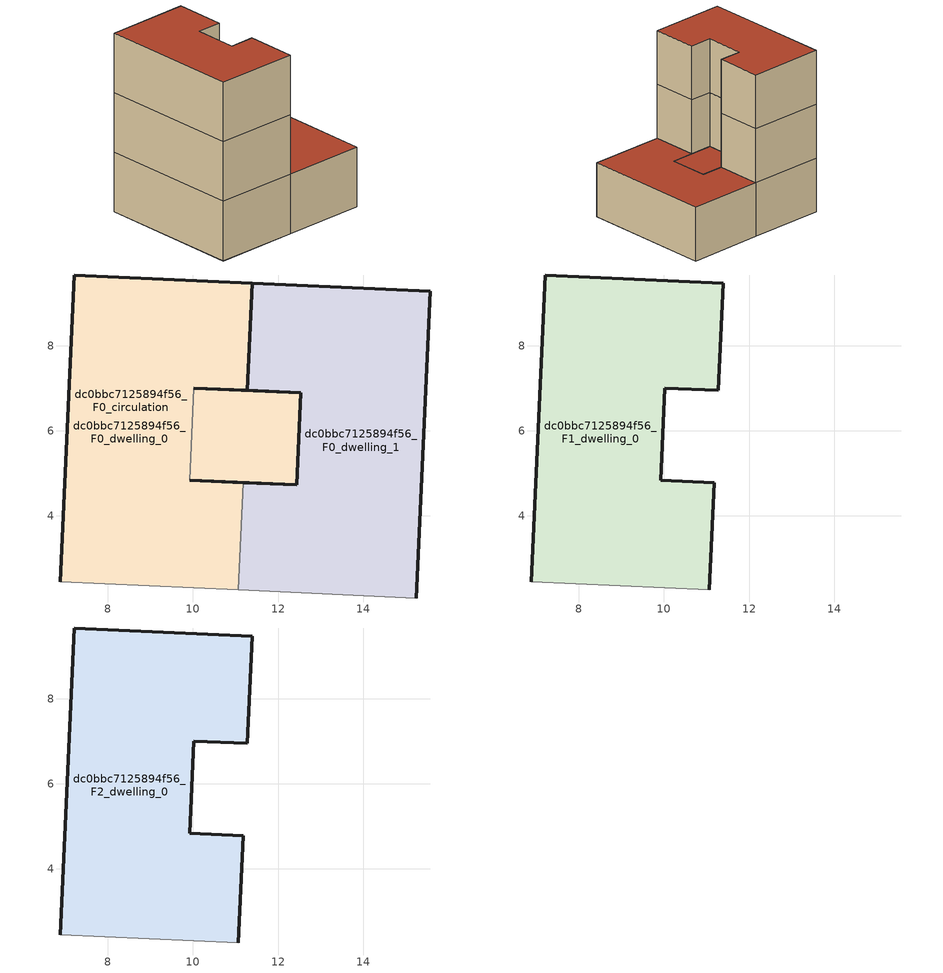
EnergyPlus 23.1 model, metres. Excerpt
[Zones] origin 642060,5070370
dc0bbc7125894f56_F0_dwelling_0
 floor ground (EU_floor_Construction): 11.39,9.47 11.28,6.95 10.02,7 9.92,4.84 11.18,4.78 11.06,2.26 6.88,2.45 7.2,9.66 z0; 12.53,6.89 12.43,4.73 9.92,4.84 10.02,7 11.28,6.95 z0
 wall outside (EU_wall_Construction): 11.18,4.78 9.92,4.84 / 10.02,7 11.28,6.95 11.39,9.47 7.2,9.66 6.88,2.45 z0:3
 wall adiabatic (EU_wall_Construction): 6.88,2.45 11.06,2.26 z0:3
 wall to dc0bbc7125894f56_F0_dwelling_1 (EU_wall_Construction): 11.06,2.26 11.18,4.78 z0:3
 wall to dc0bbc7125894f56_F0_circulation (EU_wall_Construction): 9.92,4.84 10.02,7 z0:3
 roof outside (EU_floor_Construction): 12.43,4.73 12.53,6.89 11.28,6.95 10.02,7 9.92,4.84 z3
dc0bbc7125894f56_F0_dwelling_1
 floor ground (EU_floor_Construction): 15.58,9.28 15.25,2.07 11.06,2.26 11.18,4.78 12.43,4.73 12.53,6.89 11.28,6.95 11.39,9.47 z0
 wall outside (EU_wall_Construction): 15.25,2.07 15.58,9.28 11.39,9.47 11.28,6.95 12.53,6.89 12.43,4.73 11.18,4.78 z0:3
 wall adiabatic (EU_wall_Construction): 11.06,2.26 15.25,2.07 z0:3
 roof outside (EU_roof_Construction): 15.25,2.07 15.58,9.28 11.39,9.47 11.28,6.95 12.53,6.89 12.43,4.73 11.18,4.78 11.06,2.26 z3
dc0bbc7125894f56_F0_circulation
 floor ground (EU_floor_Construction): 11.39,9.47 11.28,6.95 10.02,7 9.92,4.84 11.18,4.78 11.06,2.26 6.88,2.45 7.2,9.66 z0; 12.53,6.89 12.43,4.73 9.92,4.84 10.02,7 11.28,6.95 z0
 wall outside (EU_wall_Construction): 9.92,4.84 12.43,4.73 12.53,6.89 10.02,7 z0:3
 roof outside (EU_roof_Construction): 11.06,2.26 11.18,4.78 9.92,4.84 10.02,7 11.28,6.95 11.39,9.47 7.2,9.66 6.88,2.45 z3; 12.43,4.73 12.53,6.89 11.28,6.95 10.02,7 9.92,4.84 z3
dc0bbc7125894f56_F1_dwelling_0
 floor to dc0bbc7125894f56_F0_dwelling_0 (EU_floor_Construction): 11.39,9.47 11.28,6.95 10.02,7 9.92,4.84 11.18,4.78 11.06,2.26 6.88,2.45 7.2,9.66 z3
 wall outside (EU_wall_Construction): 11.06,2.26 11.18,4.78 9.92,4.84 10.02,7 11.28,6.95 11.39,9.47 7.2,9.66 6.88,2.45 z3:6
 wall adiabatic (EU_wall_Construction): 6.88,2.45 11.06,2.26 z3:6
dc0bbc7125894f56_F2_dwelling_0
 floor to dc0bbc7125894f56_F1_dwelling_0 (EU_floor_Construction): 11.39,9.47 11.28,6.95 10.02,7 9.92,4.84 11.18,4.78 11.06,2.26 6.88,2.45 7.2,9.66 z6
 wall outside (EU_wall_Construction): 11.06,2.26 11.18,4.78 9.92,4.84 10.02,7 11.28,6.95 11.39,9.47 7.2,9.66 6.88,2.45 z6:9
 wall adiabatic (EU_wall_Construction): 6.88,2.45 11.06,2.26 z6:9
 roof outside (EU_roof_Construction): 11.06,2.26 11.18,4.78 9.92,4.84 10.02,7 11.28,6.95 11.39,9.47 7.2,9.66 6.88,2.45 z9
[Building]
EU S2 Campaign: North Axis=0; Terrain=City; Solar Distribution=FullExterior
[Site:Location]
Lyon-Bron: Latitude=45.75; Longitude=5; Time Zone=1; Elevation=198
[SizingPeriod:WeatherFileDays]
AnnualSizingPeriod: Begin Month=1; Begin Day of Month=1; End Month=12; End Day of Month=31; Day of Week for Start Day=Monday; Use Weather File Daylight Saving Period=No; Use Weather File Rain and Snow Indicators=No
[MATERIAL]
EU_InternalMass_Material: Roughness=MediumRough; Thickness=0.1; Conductivity=1; Density=1800; Specific Heat=900; Thermal Absorptance=0.9; Solar Absorptance=0.7; Visible Absorptance=0.7
[MATERIAL:NOMASS] Roughness=MediumRough; Thermal Absorptance=0.9; Solar Absorptance=0.7; Visible Absorptance=0.7
Name | Thermal Resistance
EU_wall_NoMass | 0.87146
EU_roof_NoMass | 0.842276
EU_floor_NoMass | 0.496999
[CONSTRUCTION]
EU_wall_Construction: EU_wall_NoMass
EU_roof_Construction: EU_roof_NoMass
EU_floor_Construction: EU_floor_NoMass
EU_InternalMass_Construction: EU_InternalMass_Material
[ZONE] Type=1; Multiplier=1; Ceiling Height=autocalculate; Floor Area=autocalculate; Part of Total Floor Area=Yes
Name | Volume
dc0bbc7125894f56_F0_dwelling_0; dc0bbc7125894f56_F0_circulation | 98.9055
dc0bbc7125894f56_F1_dwelling_0; dc0bbc7125894f56_F0_dwelling_1 | 82.5725
dc0bbc7125894f56_F2_dwelling_0 | 82.5732
[INTERNALMASS] Construction=EU_InternalMass_Construction
Name | Zone or ZoneList | Surface Area
dc0bbc7125894f56_F0_dwelling_0_EU_InternalMass | dc0bbc7125894f56_F0_dwelling_0 | 27.5242
dc0bbc7125894f56_F0_dwelling_1_EU_InternalMass | dc0bbc7125894f56_F0_dwelling_1 | 27.5242
dc0bbc7125894f56_F1_dwelling_0_EU_InternalMass | dc0bbc7125894f56_F1_dwelling_0 | 60.4927
dc0bbc7125894f56_F2_dwelling_0_EU_InternalMass | dc0bbc7125894f56_F2_dwelling_0 | 60.4927
[OTHEREQUIPMENT] Fuel Type=Electricity; Design Level Calculation Method=Watts/Area; Power per Zone Floor Area=1; Fraction Latent=0; Fraction Radiant=0; Fraction Lost=0; Carbon Dioxide Generation Rate=0; EndUse Subcategory=EU_Step8_InternalGains
Name | Zone or ZoneList or Space or SpaceList | Schedule
EU_Step8_InternalGain_dc0bbc7125894f56_F0_dwelling_0_f000 | dc0bbc7125894f56_F0_dwelling_0 | EU_Step8_GainSchedule_dc0bbc7125894f56_F0_dwelling_0_f000
EU_Step8_InternalGain_dc0bbc7125894f56_F0_dwelling_1_f000 | dc0bbc7125894f56_F0_dwelling_1 | EU_Step8_GainSchedule_dc0bbc7125894f56_F0_dwelling_1_f000
EU_Step8_InternalGain_dc0bbc7125894f56_F1_dwelling_0_f000 | dc0bbc7125894f56_F1_dwelling_0 | EU_Step8_GainSchedule_dc0bbc7125894f56_F1_dwelling_0_f000
EU_Step8_InternalGain_dc0bbc7125894f56_F2_dwelling_0_f000 | dc0bbc7125894f56_F2_dwelling_0 | EU_Step8_GainSchedule_dc0bbc7125894f56_F2_dwelling_0_f000
[ZONEINFILTRATION:DESIGNFLOWRATE]
EU_Circulation_Infiltration_dc0bbc7125894f56_F0_circulation: Zone or ZoneList or Space or SpaceList=dc0bbc7125894f56_F0_circulation; Schedule=EU_AlwaysOn; Design Flow Rate Calculation Method=Flow/Area; Flow Rate per Floor Area=0.0005; Constant Term Coefficient=1; Temperature Term Coefficient=0; Velocity Term Coefficient=0; Velocity Squared Term Coefficient=0
[ZONEVENTILATION:DESIGNFLOWRATE] Schedule=EU_AlwaysOn; Design Flow Rate Calculation Method=AirChanges/Hour; Air Changes per Hour=0.425; Ventilation Type=Natural; Fan Pressure Rise=0; Fan Total Efficiency=1; Constant Term Coefficient=1; Temperature Term Coefficient=0; Velocity Term Coefficient=0; Velocity Squared Term Coefficient=0; Minimum Indoor Temperature=-100; Maximum Indoor Temperature=100; Delta Temperature=-100; Minimum Outdoor Temperature=-100; Maximum Outdoor Temperature=100; Maximum Wind Speed=40
Name | Zone or ZoneList or Space or SpaceList
EU_ConstantAir_dc0bbc7125894f56_F0_dwelling_0 | dc0bbc7125894f56_F0_dwelling_0
EU_ConstantAir_dc0bbc7125894f56_F0_dwelling_1 | dc0bbc7125894f56_F0_dwelling_1
EU_ConstantAir_dc0bbc7125894f56_F1_dwelling_0 | dc0bbc7125894f56_F1_dwelling_0
EU_ConstantAir_dc0bbc7125894f56_F2_dwelling_0 | dc0bbc7125894f56_F2_dwelling_0
[HVACTEMPLATE:THERMOSTAT] Constant Heating Setpoint=20; Constant Cooling Setpoint=50
EU_HeatOnly_dc0bbc7125894f56_F0_dwelling_0; EU_HeatOnly_dc0bbc7125894f56_F0_dwelling_1; EU_HeatOnly_dc0bbc7125894f56_F1_dwelling_0; EU_HeatOnly_dc0bbc7125894f56_F2_dwelling_0
[HVACTEMPLATE:ZONE:IDEALLOADSAIRSYSTEM] System Availability Schedule=EU_AlwaysOn; Maximum Heating Supply Air Temperature=50; Minimum Cooling Supply Air Temperature=13; Maximum Heating Supply Air Humidity Ratio=0.0156; Minimum Cooling Supply Air Humidity Ratio=0.0077; Heating Limit=NoLimit; Cooling Limit=NoLimit; Heating Availability Schedule=EU_AlwaysOn; Cooling Availability Schedule=EU_CoolingOff; Dehumidification Control Type=ConstantSensibleHeatRatio; Cooling Sensible Heat Ratio=0.7; Dehumidification Setpoint=60; Humidification Control Type=None; Humidification Setpoint=30; Outdoor Air Method=None; Outdoor Air Flow Rate per Person=0.00944; Outdoor Air Flow Rate per Zone Floor Area=0; Outdoor Air Flow Rate per Zone=0; Demand Controlled Ventilation Type=None; Outdoor Air Economizer Type=NoEconomizer; Heat Recovery Type=None; Sensible Heat Recovery Effectiveness=0.7; Latent Heat Recovery Effectiveness=0.65
Name | Template Thermostat
dc0bbc7125894f56_F0_dwelling_0 | EU_HeatOnly_dc0bbc7125894f56_F0_dwelling_0
dc0bbc7125894f56_F0_dwelling_1 | EU_HeatOnly_dc0bbc7125894f56_F0_dwelling_1
dc0bbc7125894f56_F1_dwelling_0 | EU_HeatOnly_dc0bbc7125894f56_F1_dwelling_0
dc0bbc7125894f56_F2_dwelling_0 | EU_HeatOnly_dc0bbc7125894f56_F2_dwelling_0
[SIZING:ZONE] Zone Cooling Design Supply Air Temperature Input Method=SupplyAirTemperature; Zone Cooling Design Supply Air Temperature=13; Zone Heating Design Supply Air Temperature Input Method=SupplyAirTemperature; Zone Heating Design Supply Air Temperature=50; Zone Cooling Design Supply Air Humidity Ratio=0.008; Zone Heating Design Supply Air Humidity Ratio=0.008; Cooling Design Air Flow Method=DesignDay; Cooling Design Air Flow Rate=0; Cooling Minimum Air Flow per Zone Floor Area=0.000762; Cooling Minimum Air Flow=0; Cooling Minimum Air Flow Fraction=0.2; Heating Design Air Flow Method=DesignDay; Heating Design Air Flow Rate=0; Heating Maximum Air Flow per Zone Floor Area=0.002032; Heating Maximum Air Flow=0.141576; Heating Maximum Air Flow Fraction=0.3; Account for Dedicated Outdoor Air System=No; Dedicated Outdoor Air System Control Strategy=NeutralSupplyAir; Dedicated Outdoor Air Low Setpoint Temperature for Design=autosize; Dedicated Outdoor Air High Setpoint Temperature for Design=autosize; Zone Load Sizing Method=Sensible Load Only No Latent Load; Zone Latent Cooling Design Supply Air Humidity Ratio Input Method=HumidityRatioDifference; Zone Cooling Design Supply Air Humidity Ratio Difference=0.005; Zone Latent Heating Design Supply Air Humidity Ratio Input Method=HumidityRatioDifference; Zone Humidification Design Supply Air Humidity Ratio Difference=0.005
dc0bbc7125894f56_F0_dwelling_0; dc0bbc7125894f56_F0_dwelling_1; dc0bbc7125894f56_F1_dwelling_0; dc0bbc7125894f56_F2_dwelling_0
[SCHEDULE:CONSTANT]
Name | Hourly Value
EU_AlwaysOn | 1
EU_CoolingOff | 0
[SCHEDULE:FILE] Column Number=1; Rows to Skip at Top=0; Number of Hours of Data=8760; Column Separator=Comma; Interpolate to Timestep=No; Minutes per Item=60; Adjust Schedule for Daylight Savings=Yes
Name | File
EU_Step8_GainSchedule_dc0bbc7125894f56_F0_dwelling_0_f000 | ../../schedules/dc0bbc7125894f56/dc0bbc7125894f56_F0_dwelling_0_f000_gain.csv
EU_Step8_GainSchedule_dc0bbc7125894f56_F0_dwelling_1_f000 | ../../schedules/dc0bbc7125894f56/dc0bbc7125894f56_F0_dwelling_1_f000_gain.csv
EU_Step8_GainSchedule_dc0bbc7125894f56_F1_dwelling_0_f000 | ../../schedules/dc0bbc7125894f56/dc0bbc7125894f56_F1_dwelling_0_f000_gain.csv
EU_Step8_GainSchedule_dc0bbc7125894f56_F2_dwelling_0_f000 | ../../schedules/dc0bbc7125894f56/dc0bbc7125894f56_F2_dwelling_0_f000_gain.csv
